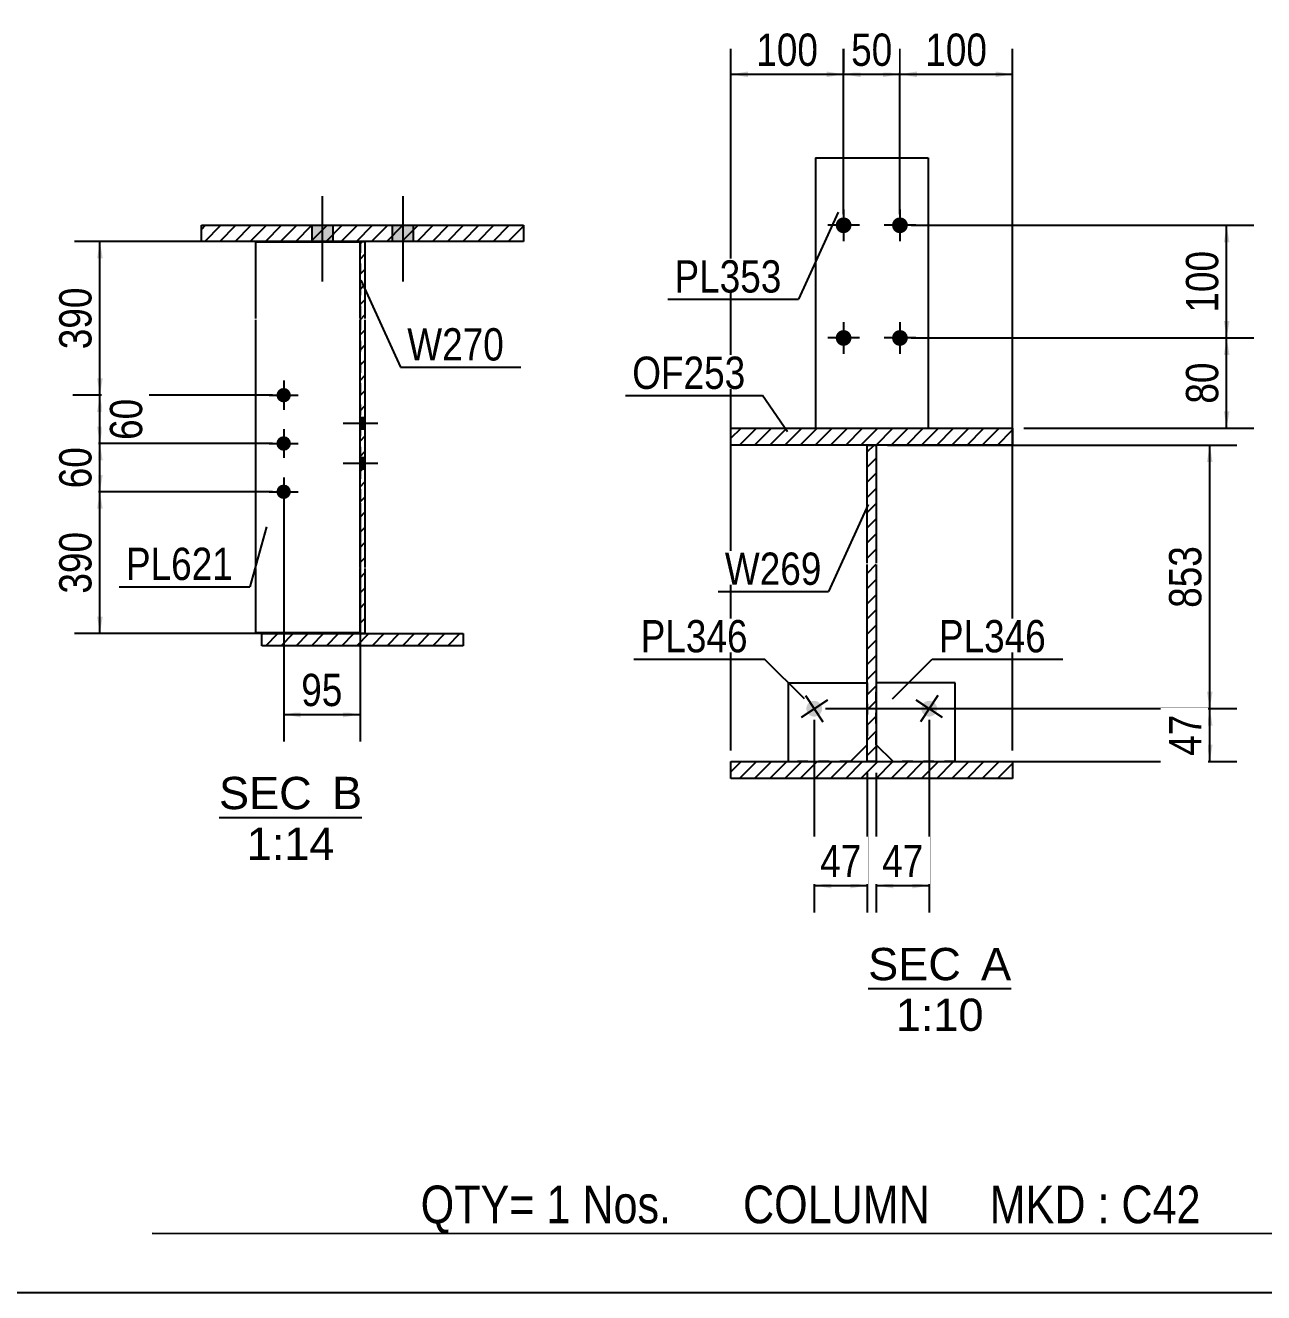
# Model space of a CAD drawing. Header units: millimetres. Extents: x -248 to 165, y -164 to 123.
# Drawn here: x -82.5 to 27.4, y -164.5 to -52 of the extents above; entities that cross this region are included whole.
import ezdxf

# ---------------------------------------------------------------- set-up
doc = ezdxf.new("R2010")
doc.units = ezdxf.units.MM
doc.linetypes.add('DXK_LINE_DOT1', pattern=[1.8814, 0.9407, -0.9407])
doc.styles.add('Arial', font='ARIAL.TTF', dxfattribs={"height": 0.2})
doc.styles.add('Arial Narrow', font='ARIALN.TTF', dxfattribs={"height": 0.2})

# ---------------------------------------------------------------- blocks, each defined once
blk = doc.blocks.new('Unknown-623355629-1210')
at = {"color": 5, "linetype": 'Continuous'}
blk.add_line((-245.08, -164.46), (164.92, -164.46), dxfattribs=at)
blk = doc.blocks.new('Unknown-623355629-12 - 1448')
at = {"color": 1, "linetype": 'Continuous'}
blk.add_line((-7.66, -137.48), (5.02, -137.48), dxfattribs=at)
at = {"color": 0, "linetype": 'Continuous'}
for points in [[(0.56, -136.73), (0.56, -133.73), (-7.66, -133.73), (-7.66, -136.73)], [(5.02, -136.73), (5.02, -133.73), (2.36, -133.73), (2.36, -136.73)], [(2.57, -141.23), (2.57, -138.23), (-5.21, -138.23), (-5.21, -141.23)]]:
    blk.add_wipeout(points, dxfattribs=at)
at = {"color": 136, "linetype": 'Continuous', "style": 'Arial'}
for s, height, p in [('SEC', 2.865, (-7.66, -136.73)), ('A', 2.87, (2.36, -136.73)), ('1:10', 2.865, (-5.21, -141.23))]:
    blk.add_text(s, height=height, dxfattribs=at).set_placement(p)
blk = doc.blocks.new('Unknown-623355629-13 - 12258')
at = {"color": 1, "linetype": 'Continuous'}
blk.add_line((-65.28, -122.3), (-52.59, -122.3), dxfattribs=at)
at = {"color": 0, "linetype": 'Continuous'}
for points in [[(-57.05, -121.55), (-57.05, -118.55), (-65.28, -118.55), (-65.28, -121.55)], [(-52.59, -121.55), (-52.59, -118.55), (-55.25, -118.55), (-55.25, -121.55)], [(-55.04, -126.05), (-55.04, -123.05), (-62.82, -123.05), (-62.82, -126.05)]]:
    blk.add_wipeout(points, dxfattribs=at)
at = {"color": 136, "linetype": 'Continuous', "style": 'Arial'}
for s, height, p in [('SEC', 2.865, (-65.28, -121.55)), ('B', 2.87, (-55.25, -121.55)), ('1:14', 2.865, (-62.82, -126.05))]:
    blk.add_text(s, height=height, dxfattribs=at).set_placement(p)
blk = doc.blocks.new('Bolt-623355629-1514 - 1448')
at = {"linetype": 'Continuous'}
blk.add_hatch(color=3, dxfattribs=at).paths.add_polyline_path([(-1.66, -113.02, -1), (-2.83, -112.25, -1)])
at = {"color": 3, "linetype": 'Continuous'}
for p, q in [((-1.07, -113.4), (-3.41, -111.87)), ((-1.47, -111.47), (-3.01, -113.8))]:
    blk.add_line(p, q, dxfattribs=at)
blk = doc.blocks.new('Bolt-623355629-1515 - 1448')
at = {"linetype": 'Continuous'}
blk.add_hatch(color=3, dxfattribs=at).paths.add_polyline_path([(-11.86, -112.25, -1), (-13.03, -113.02, -1)])
at = {"color": 3, "linetype": 'Continuous'}
for p, q in [((-11.27, -111.87), (-13.61, -113.4)), ((-13.21, -111.47), (-11.67, -113.8))]:
    blk.add_line(p, q, dxfattribs=at)
blk = doc.blocks.new('Bolt-623355629-1516 - 1448')
at = {"linetype": 'Continuous'}
for points in [[(-9.14, -69.73, -1), (-10.54, -69.73, -1)], [(-4.14, -69.73, -1), (-5.54, -69.73, -1)], [(-9.14, -79.73, -1), (-10.54, -79.73, -1)], [(-4.14, -79.73, -1), (-5.54, -79.73, -1)]]:
    blk.add_hatch(color=3, dxfattribs=at).paths.add_polyline_path(points)
at = {"color": 3, "linetype": 'Continuous'}
for p, q in [((-9.84, -68.33), (-9.84, -71.13)), ((-4.84, -68.33), (-4.84, -71.13)), ((-8.44, -69.73), (-11.24, -69.73)), ((-3.44, -69.73), (-6.24, -69.73)), ((-9.84, -78.33), (-9.84, -81.13)), ((-4.84, -78.33), (-4.84, -81.13)), ((-8.44, -79.73), (-11.24, -79.73)), ((-3.44, -79.73), (-6.24, -79.73))]:
    blk.add_line(p, q, dxfattribs=at)
blk = doc.blocks.new('Part-623355629-1540 - 1448')
at = {"linetype": 'Continuous'}
h = blk.add_hatch(dxfattribs=at)
h.set_pattern_fill('', scale=0.3, style=0, pattern_type=0)
h.set_pattern_definition([(45, (-6.9434, -117.335), (-0.67352, 0.67352), [])])
h.paths.add_polyline_path([(-7.74, -117.33), (-6.94, -117.33), (-6.94, -89.23), (-7.74, -89.23)])
at = {"color": 2, "linetype": 'Continuous'}
for p, q in [((-7.74, -99.73), (-7.74, -89.23)), ((-7.74, -89.23), (-6.94, -89.23)), ((-6.94, -89.23), (-6.94, -99.73)), ((-7.74, -117.33), (-7.74, -99.83)), ((-6.94, -99.83), (-6.94, -117.33)), ((-6.94, -117.33), (-7.74, -117.33))]:
    blk.add_line(p, q, dxfattribs=at)
blk = doc.blocks.new('Part-623355629-1569 - 1448')
at = {"color": 2, "linetype": 'Continuous'}
for p, q in [((0.06, -110.33), (-6.94, -110.33)), ((0.06, -117.33), (0.06, -110.33)), ((-5.44, -117.33), (-6.94, -115.83))]:
    blk.add_line(p, q, dxfattribs=at)
at = {"color": 7, "linetype": 'DXK_LINE_DOT1'}
for p, q in [((-6.94, -115.83), (-6.94, -110.33)), ((0.06, -117.33), (-5.44, -117.33))]:
    blk.add_line(p, q, dxfattribs=at)
blk = doc.blocks.new('Part-623355629-1574 - 1448')
at = {"color": 2, "linetype": 'Continuous'}
for p, q in [((-14.74, -117.33), (-14.74, -110.33)), ((-14.74, -110.33), (-7.74, -110.33)), ((-7.74, -115.83), (-9.24, -117.33))]:
    blk.add_line(p, q, dxfattribs=at)
at = {"color": 7, "linetype": 'DXK_LINE_DOT1'}
for p, q in [((-7.74, -110.33), (-7.74, -115.83)), ((-9.24, -117.33), (-14.74, -117.33))]:
    blk.add_line(p, q, dxfattribs=at)
blk = doc.blocks.new('Part-623355629-1596 - 1448')
at = {"color": 2, "linetype": 'Continuous'}
for p, q in [((-12.34, -63.73), (-2.34, -63.73)), ((-12.34, -63.73), (-12.34, -87.73)), ((-2.34, -63.73), (-2.34, -87.73))]:
    blk.add_line(p, q, dxfattribs=at)
at = {"color": 7, "linetype": 'DXK_LINE_DOT1'}
blk.add_line((-12.34, -87.73), (-2.34, -87.73), dxfattribs=at)
blk = doc.blocks.new('Part-623355629-1607 - 1448')
at = {"linetype": 'Continuous'}
h = blk.add_hatch(dxfattribs=at)
h.set_pattern_fill('', scale=0.3, style=0, pattern_type=0)
h.set_pattern_definition([(45, (5.1566, -118.835), (-0.67352, 0.67352), [])])
h.paths.add_polyline_path([(-19.84, -118.83), (5.16, -118.83), (5.16, -117.33), (-19.84, -117.33)])
at = {"color": 2, "linetype": 'Continuous'}
for p, q in [((-19.84, -118.83), (-19.84, -117.33)), ((-19.84, -117.33), (5.16, -117.33)), ((5.16, -117.33), (5.16, -118.83)), ((5.16, -118.83), (-19.84, -118.83))]:
    blk.add_line(p, q, dxfattribs=at)
blk = doc.blocks.new('Part-623355629-1632 - 1448')
at = {"linetype": 'Continuous'}
h = blk.add_hatch(dxfattribs=at)
h.set_pattern_fill('', scale=0.3, style=0, pattern_type=0)
h.set_pattern_definition([(45, (5.1566, -89.235), (-0.67352, 0.67352), [])])
h.paths.add_polyline_path([(-19.84, -89.23), (5.16, -89.23), (5.16, -87.73), (-19.84, -87.73)])
at = {"color": 2, "linetype": 'Continuous'}
for p, q in [((-19.84, -89.23), (-19.84, -87.73)), ((-19.84, -87.73), (5.16, -87.73)), ((5.16, -87.73), (5.16, -89.23)), ((5.16, -89.23), (-19.84, -89.23))]:
    blk.add_line(p, q, dxfattribs=at)
blk = doc.blocks.new('Part-623355629-12272 - 12258')
at = {"linetype": 'Continuous'}
h = blk.add_hatch(dxfattribs=at)
h.set_pattern_fill('', scale=0.3, style=0, pattern_type=0)
h.set_pattern_definition([(45, (-52.3302, -105.9718), (-0.67352, 0.67352), [])])
h.paths.add_polyline_path([(-52.76, -105.97), (-52.33, -105.97), (-52.33, -71.16), (-52.76, -71.16)])
at = {"color": 2, "linetype": 'Continuous'}
for p, q in [((-52.76, -78.01), (-52.76, -71.16)), ((-52.76, -71.16), (-52.33, -71.16)), ((-52.33, -71.16), (-52.33, -78.01)), ((-52.76, -100.09), (-52.76, -78.11)), ((-52.33, -78.11), (-52.33, -100.09)), ((-52.76, -105.97), (-52.76, -100.19)), ((-52.33, -100.19), (-52.33, -105.97)), ((-52.33, -105.97), (-52.76, -105.97))]:
    blk.add_line(p, q, dxfattribs=at)
blk = doc.blocks.new('Part-623355629-12274 - 12258')
at = {"linetype": 'Continuous'}
h = blk.add_hatch(dxfattribs=at)
h.set_pattern_fill('', scale=0.3, style=0, pattern_type=0)
h.set_pattern_definition([(45, (-43.6159, -107.0433), (-0.67352, 0.67352), [])])
h.paths.add_polyline_path([(-61.47, -107.04), (-43.62, -107.04), (-43.62, -105.97), (-61.47, -105.97)])
at = {"color": 2, "linetype": 'Continuous'}
for p, q in [((-61.47, -107.04), (-61.47, -105.97)), ((-61.47, -105.97), (-43.62, -105.97)), ((-43.62, -105.97), (-43.62, -107.04)), ((-43.62, -107.04), (-61.47, -107.04))]:
    blk.add_line(p, q, dxfattribs=at)
blk = doc.blocks.new('Bolt-623355629-12331 - 12258')
at = {"linetype": 'Continuous'}
for points in [[(-55.19, -69.73), (-57.04, -69.73), (-57.04, -71.16), (-55.19, -71.16)], [(-55.19, -69.73), (-57.04, -69.73), (-57.04, -71.16), (-55.19, -71.16)], [(-48.04, -69.73), (-49.9, -69.73), (-49.9, -71.16), (-48.04, -71.16)], [(-48.04, -69.73), (-49.9, -69.73), (-49.9, -71.16), (-48.04, -71.16)]]:
    blk.add_hatch(color=3, dxfattribs=at).paths.add_polyline_path(points)
at = {"color": 3, "linetype": 'Continuous'}
for p, q in [((-56.12, -67.16), (-56.12, -74.73)), ((-56.12, -67.16), (-56.12, -74.73)), ((-48.97, -67.16), (-48.97, -74.73)), ((-48.97, -67.16), (-48.97, -74.73)), ((-57.04, -69.73), (-57.04, -71.16)), ((-57.04, -69.73), (-57.04, -71.16)), ((-55.19, -69.73), (-55.19, -71.16)), ((-55.19, -69.73), (-55.19, -71.16)), ((-49.9, -69.73), (-49.9, -71.16)), ((-49.9, -69.73), (-49.9, -71.16)), ((-48.04, -69.73), (-48.04, -71.16)), ((-48.04, -69.73), (-48.04, -71.16))]:
    blk.add_line(p, q, dxfattribs=at)
blk = doc.blocks.new('Bolt-623355629-12359 - 12258')
at = {"linetype": 'Continuous'}
for points in [[(-59.54, -84.17, -1), (-59.54, -85.45, -1)], [(-59.54, -88.45, -1), (-59.54, -89.74, -1)], [(-59.54, -92.74, -1), (-59.54, -94.02, -1)]]:
    blk.add_hatch(color=3, dxfattribs=at).paths.add_polyline_path(points)
at = {"color": 3, "linetype": 'Continuous'}
for p, q in [((-59.54, -83.52), (-59.54, -86.1)), ((-60.83, -84.81), (-58.26, -84.81)), ((-59.54, -87.81), (-59.54, -90.38)), ((-60.83, -89.1), (-58.26, -89.1)), ((-59.54, -92.1), (-59.54, -94.67)), ((-60.83, -93.38), (-58.26, -93.38))]:
    blk.add_line(p, q, dxfattribs=at)
blk = doc.blocks.new('Bolt-623355629-12327 - 12258')
at = {"linetype": 'Continuous'}
for points in [[(-52.76, -86.81), (-52.76, -87.81), (-52.33, -87.81), (-52.33, -86.81)], [(-52.76, -90.38), (-52.76, -91.38), (-52.33, -91.38), (-52.33, -90.38)]]:
    blk.add_hatch(color=3, dxfattribs=at).paths.add_polyline_path(points)
at = {"color": 3, "linetype": 'Continuous'}
for p, q in [((-51.19, -87.31), (-54.26, -87.31)), ((-52.33, -86.81), (-52.76, -86.81)), ((-52.33, -87.81), (-52.76, -87.81)), ((-51.19, -90.88), (-54.26, -90.88)), ((-52.33, -90.38), (-52.76, -90.38)), ((-52.33, -91.38), (-52.76, -91.38))]:
    blk.add_line(p, q, dxfattribs=at)
blk = doc.blocks.new('Part-623355629-12286 - 12258')
at = {"linetype": 'Continuous'}
h = blk.add_hatch(dxfattribs=at)
h.set_pattern_fill('', scale=0.3, style=0, pattern_type=0)
h.set_pattern_definition([(45, (-38.2588, -71.1564), (-0.67352, 0.67352), [])])
h.paths.add_polyline_path([(-66.83, -71.16), (-38.26, -71.16), (-38.26, -69.73), (-66.83, -69.73)])
at = {"color": 2, "linetype": 'Continuous'}
for p, q in [((-66.83, -71.16), (-66.83, -69.73)), ((-66.83, -69.73), (-38.26, -69.73)), ((-38.26, -69.73), (-38.26, -71.16)), ((-38.26, -71.16), (-66.83, -71.16))]:
    blk.add_line(p, q, dxfattribs=at)
blk = doc.blocks.new('Part-623355629-12322 - 12258')
at = {"color": 2, "linetype": 'Continuous'}
for p, q in [((-52.76, -71.23), (-62.04, -71.23)), ((-62.04, -71.23), (-62.04, -78.01)), ((-62.04, -78.11), (-62.04, -100.09)), ((-62.04, -100.19), (-62.04, -105.9)), ((-52.76, -105.9), (-62.04, -105.9))]:
    blk.add_line(p, q, dxfattribs=at)
at = {"color": 7, "linetype": 'DXK_LINE_DOT1'}
for p, q in [((-52.76, -71.23), (-52.76, -78.01)), ((-52.76, -78.11), (-52.76, -100.09)), ((-52.76, -100.19), (-52.76, -105.9))]:
    blk.add_line(p, q, dxfattribs=at)
blk = doc.blocks.new('StraightDimension-623355629-1725 - 1448')
at = {"linetype": 'Continuous'}
for points in [[(-10.94, -128.58), (-12.44, -128.33), (-10.94, -128.08)], [(-9.24, -128.08), (-7.74, -128.33), (-9.24, -128.58)]]:
    blk.add_hatch(color=7, dxfattribs=at).paths.add_polyline_path(points)
at = {"color": 7, "linetype": 'Continuous'}
for p, q in [((-12.44, -113.63), (-12.44, -130.73)), ((-7.74, -118.33), (-7.74, -130.73)), ((-12.44, -128.33), (-7.74, -128.33))]:
    blk.add_line(p, q, dxfattribs=at)
at = {"color": 0}
blk.add_wipeout([(-7.67, -128.18), (-7.67, -123.98), (-12.52, -123.98), (-12.52, -128.18)], dxfattribs=at)
at = {"color": 3, "style": 'Arial Narrow'}
blk.add_text('47', height=2.863, dxfattribs=at).set_placement((-11.92, -127.58))
blk = doc.blocks.new('StraightDimension-623355629-1641 - 1448')
at = {"linetype": 'Continuous'}
for points in [[(23.91, -71.23), (24.16, -69.73), (24.41, -71.23)], [(24.41, -78.23), (24.16, -79.73), (23.91, -78.23)]]:
    blk.add_hatch(color=7, dxfattribs=at).paths.add_polyline_path(points)
at = {"color": 7, "linetype": 'Continuous'}
for p, q in [((-3.84, -69.73), (26.56, -69.73)), ((24.16, -79.73), (24.16, -69.73)), ((-3.84, -79.73), (26.56, -79.73))]:
    blk.add_line(p, q, dxfattribs=at)
at = {"color": 0}
blk.add_wipeout([(24.01, -71.39), (19.81, -71.39), (19.81, -78.08), (24.01, -78.08)], dxfattribs=at)
at = {"color": 3, "style": 'Arial Narrow'}
blk.add_text('100', height=2.863, rotation=90.0002, dxfattribs=at).set_placement((23.41, -77.48))
blk = doc.blocks.new('StraightDimension-623355629-1651 - 1448')
at = {"linetype": 'Continuous'}
for points in [[(23.91, -81.23), (24.16, -79.73), (24.41, -81.23)], [(24.41, -86.23), (24.16, -87.73), (23.91, -86.23)]]:
    blk.add_hatch(color=7, dxfattribs=at).paths.add_polyline_path(points)
at = {"color": 7, "linetype": 'Continuous'}
for p, q in [((-3.84, -79.73), (26.56, -79.73)), ((24.16, -87.73), (24.16, -79.73)), ((6.16, -87.73), (26.56, -87.73))]:
    blk.add_line(p, q, dxfattribs=at)
at = {"color": 0}
blk.add_wipeout([(24.01, -81.31), (19.81, -81.31), (19.81, -86.16), (24.01, -86.16)], dxfattribs=at)
at = {"color": 3, "style": 'Arial Narrow'}
blk.add_text('80', height=2.863, rotation=90.0002, dxfattribs=at).set_placement((23.41, -85.56))
blk = doc.blocks.new('StraightDimension-623355629-1662 - 1448')
at = {"linetype": 'Continuous'}
for points in [[(22.41, -90.73), (22.66, -89.23), (22.91, -90.73)], [(22.91, -111.13), (22.66, -112.63), (22.41, -111.13)]]:
    blk.add_hatch(color=7, dxfattribs=at).paths.add_polyline_path(points)
at = {"color": 7, "linetype": 'Continuous'}
for p, q in [((-5.94, -89.23), (25.06, -89.23)), ((22.66, -112.63), (22.66, -89.23)), ((-11.44, -112.63), (25.06, -112.63))]:
    blk.add_line(p, q, dxfattribs=at)
at = {"color": 0}
blk.add_wipeout([(22.51, -97.59), (18.31, -97.59), (18.31, -104.28), (22.51, -104.28)], dxfattribs=at)
at = {"color": 3, "style": 'Arial Narrow'}
blk.add_text('853', height=2.863, rotation=90.0002, dxfattribs=at).set_placement((21.91, -103.68))
blk = doc.blocks.new('StraightDimension-623355629-1678 - 1448')
at = {"linetype": 'Continuous'}
for points in [[(22.41, -114.13), (22.66, -112.63), (22.91, -114.13)], [(22.91, -115.83), (22.66, -117.33), (22.41, -115.83)]]:
    blk.add_hatch(color=7, dxfattribs=at).paths.add_polyline_path(points)
at = {"color": 7, "linetype": 'Continuous'}
for p, q in [((-11.44, -112.63), (25.06, -112.63)), ((22.66, -117.33), (22.66, -112.63)), ((-5.94, -117.33), (25.06, -117.33))]:
    blk.add_line(p, q, dxfattribs=at)
at = {"color": 0}
blk.add_wipeout([(22.51, -112.56), (18.31, -112.56), (18.31, -117.41), (22.51, -117.41)], dxfattribs=at)
at = {"color": 3, "style": 'Arial Narrow'}
blk.add_text('47', height=2.863, rotation=90.0002, dxfattribs=at).set_placement((21.91, -116.81))
blk = doc.blocks.new('StraightDimension-623355629-1694 - 1448')
at = {"linetype": 'Continuous'}
for points in [[(-3.34, -56.58), (-4.84, -56.33), (-3.34, -56.08)], [(3.66, -56.08), (5.16, -56.33), (3.66, -56.58)]]:
    blk.add_hatch(color=7, dxfattribs=at).paths.add_polyline_path(points)
at = {"color": 7, "linetype": 'Continuous'}
for p, q in [((-4.84, -68.73), (-4.84, -54.08)), ((5.16, -116.33), (5.16, -54.08)), ((-4.84, -56.33), (5.16, -56.33))]:
    blk.add_line(p, q, dxfattribs=at)
at = {"color": 0}
blk.add_wipeout([(3.5, -56.18), (3.5, -51.98), (-3.19, -51.98), (-3.19, -56.18)], dxfattribs=at)
at = {"color": 3, "style": 'Arial Narrow'}
blk.add_text('100', height=2.863, dxfattribs=at).set_placement((-2.59, -55.58))
blk = doc.blocks.new('StraightDimension-623355629-1704 - 1448')
at = {"linetype": 'Continuous'}
for points in [[(-8.34, -56.58), (-9.84, -56.33), (-8.34, -56.08)], [(-6.34, -56.08), (-4.84, -56.33), (-6.34, -56.58)]]:
    blk.add_hatch(color=7, dxfattribs=at).paths.add_polyline_path(points)
at = {"color": 7, "linetype": 'Continuous'}
for p, q in [((-9.84, -68.73), (-9.84, -54.08)), ((-4.84, -68.73), (-4.84, -54.08)), ((-9.84, -56.33), (-4.84, -56.33))]:
    blk.add_line(p, q, dxfattribs=at)
at = {"color": 0}
blk.add_wipeout([(-4.92, -56.18), (-4.92, -51.98), (-9.77, -51.98), (-9.77, -56.18)], dxfattribs=at)
at = {"color": 3, "style": 'Arial Narrow'}
blk.add_text('50', height=2.863, dxfattribs=at).set_placement((-9.17, -55.58))
blk = doc.blocks.new('StraightDimension-623355629-1714 - 1448')
at = {"linetype": 'Continuous'}
for points in [[(-18.34, -56.58), (-19.84, -56.33), (-18.34, -56.08)], [(-11.34, -56.08), (-9.84, -56.33), (-11.34, -56.58)]]:
    blk.add_hatch(color=7, dxfattribs=at).paths.add_polyline_path(points)
at = {"color": 7, "linetype": 'Continuous'}
for p, q in [((-19.84, -116.33), (-19.84, -54.08)), ((-9.84, -68.73), (-9.84, -54.08)), ((-19.84, -56.33), (-9.84, -56.33))]:
    blk.add_line(p, q, dxfattribs=at)
at = {"color": 0}
blk.add_wipeout([(-11.5, -56.18), (-11.5, -51.98), (-18.19, -51.98), (-18.19, -56.18)], dxfattribs=at)
at = {"color": 3, "style": 'Arial Narrow'}
blk.add_text('100', height=2.863, dxfattribs=at).set_placement((-17.59, -55.58))
blk = doc.blocks.new('StraightDimension-623355629-1741 - 1448')
at = {"linetype": 'Continuous'}
for points in [[(-5.44, -128.58), (-6.94, -128.33), (-5.44, -128.08)], [(-3.74, -128.08), (-2.24, -128.33), (-3.74, -128.58)]]:
    blk.add_hatch(color=7, dxfattribs=at).paths.add_polyline_path(points)
at = {"color": 7, "linetype": 'Continuous'}
for p, q in [((-2.24, -113.63), (-2.24, -130.73)), ((-6.94, -118.33), (-6.94, -130.73)), ((-6.94, -128.33), (-2.24, -128.33))]:
    blk.add_line(p, q, dxfattribs=at)
at = {"color": 0}
blk.add_wipeout([(-2.17, -128.18), (-2.17, -123.98), (-7.02, -123.98), (-7.02, -128.18)], dxfattribs=at)
at = {"color": 3, "style": 'Arial Narrow'}
blk.add_text('47', height=2.863, dxfattribs=at).set_placement((-6.42, -127.58))
blk = doc.blocks.new('StraightDimension-623355629-12455 - 12258')
at = {"linetype": 'Continuous'}
for points in [[(-58.04, -113.4), (-59.54, -113.15), (-58.04, -112.9)], [(-54.26, -112.9), (-52.76, -113.15), (-54.26, -113.4)]]:
    blk.add_hatch(color=7, dxfattribs=at).paths.add_polyline_path(points)
at = {"color": 7, "linetype": 'Continuous'}
for p, q in [((-59.54, -94.38), (-59.54, -115.55)), ((-52.76, -94.38), (-52.76, -115.55)), ((-59.54, -113.15), (-52.76, -113.15))]:
    blk.add_line(p, q, dxfattribs=at)
at = {"color": 0}
blk.add_wipeout([(-53.72, -113), (-53.72, -108.8), (-58.58, -108.8), (-58.58, -113)], dxfattribs=at)
at = {"color": 3, "style": 'Arial Narrow'}
blk.add_text('95', height=2.863, dxfattribs=at).set_placement((-57.98, -112.4))
blk = doc.blocks.new('StraightDimension-623355629-12463 - 12258')
at = {"linetype": 'Continuous'}
for points in [[(-76.1, -94.88), (-75.85, -93.38), (-75.6, -94.88)], [(-75.6, -104.47), (-75.85, -105.97), (-76.1, -104.47)]]:
    blk.add_hatch(color=7, dxfattribs=at).paths.add_polyline_path(points)
at = {"color": 7, "linetype": 'Continuous'}
for p, q in [((-60.54, -93.38), (-78.1, -93.38)), ((-75.85, -105.97), (-75.85, -93.38)), ((-53.76, -105.97), (-78.1, -105.97))]:
    blk.add_line(p, q, dxfattribs=at)
at = {"color": 0}
blk.add_wipeout([(-76, -96.33), (-80.2, -96.33), (-80.2, -103.02), (-76, -103.02)], dxfattribs=at)
at = {"color": 3, "style": 'Arial Narrow'}
blk.add_text('390', height=2.863, rotation=90.0002, dxfattribs=at).set_placement((-76.6, -102.42))
blk = doc.blocks.new('StraightDimension-623355629-12460 - 12258')
at = {"linetype": 'Continuous'}
for points in [[(-76.1, -72.66), (-75.85, -71.16), (-75.6, -72.66)], [(-75.6, -83.31), (-75.85, -84.81), (-76.1, -83.31)]]:
    blk.add_hatch(color=7, dxfattribs=at).paths.add_polyline_path(points)
at = {"color": 7, "linetype": 'Continuous'}
for p, q in [((-53.76, -71.16), (-78.1, -71.16)), ((-75.85, -84.81), (-75.85, -71.16)), ((-60.54, -84.81), (-78.1, -84.81))]:
    blk.add_line(p, q, dxfattribs=at)
at = {"color": 0}
blk.add_wipeout([(-76, -74.64), (-80.2, -74.64), (-80.2, -81.33), (-76, -81.33)], dxfattribs=at)
at = {"color": 3, "style": 'Arial Narrow'}
blk.add_text('390', height=2.863, rotation=90.0002, dxfattribs=at).set_placement((-76.6, -80.73))
blk = doc.blocks.new('StraightDimension-623355629-12461 - 12258')
at = {"linetype": 'Continuous'}
for points in [[(-76.1, -86.31), (-75.85, -84.81), (-75.6, -86.31)], [(-75.6, -87.6), (-75.85, -89.1), (-76.1, -87.6)]]:
    blk.add_hatch(color=7, dxfattribs=at).paths.add_polyline_path(points)
at = {"color": 7, "linetype": 'Continuous'}
for p, q in [((-60.54, -84.81), (-78.25, -84.81)), ((-75.85, -89.1), (-75.85, -84.81)), ((-60.54, -89.1), (-78.25, -89.1))]:
    blk.add_line(p, q, dxfattribs=at)
at = {"color": 0}
blk.add_wipeout([(-71.5, -84.53), (-75.7, -84.53), (-75.7, -89.38), (-71.5, -89.38)], dxfattribs=at)
at = {"color": 3, "style": 'Arial Narrow'}
blk.add_text('60', height=2.863, rotation=90.0002, dxfattribs=at).set_placement((-72.1, -88.78))
blk = doc.blocks.new('StraightDimension-623355629-12462 - 12258')
at = {"linetype": 'Continuous'}
for points in [[(-76.1, -90.6), (-75.85, -89.1), (-75.6, -90.6)], [(-75.6, -91.88), (-75.85, -93.38), (-76.1, -91.88)]]:
    blk.add_hatch(color=7, dxfattribs=at).paths.add_polyline_path(points)
at = {"color": 7, "linetype": 'Continuous'}
for p, q in [((-60.54, -89.1), (-78.1, -89.1)), ((-75.85, -93.38), (-75.85, -89.1)), ((-60.54, -93.38), (-78.1, -93.38))]:
    blk.add_line(p, q, dxfattribs=at)
at = {"color": 0}
blk.add_wipeout([(-76, -88.81), (-80.2, -88.81), (-80.2, -93.67), (-76, -93.67)], dxfattribs=at)
at = {"color": 3, "style": 'Arial Narrow'}
blk.add_text('60', height=2.863, rotation=90.0002, dxfattribs=at).set_placement((-76.6, -93.07))
blk = doc.blocks.new('CBS_CALLOFF-623355629-13449')
at = {"color": 7, "linetype": 'Continuous'}
blk.add_line((-71.2, -159.19), (45.03, -159.21), dxfattribs=at)
at = {"color": 3, "linetype": 'Continuous', "style": 'Arial Narrow'}
blk.add_text('QTY= 1 Nos.      COLUMN     MKD : C42', height=3.3405, dxfattribs=at).set_placement((-47.38, -158.3))
blk = doc.blocks.new('Mark-623355629-1565 - 1448')
at = {"color": 7, "linetype": 'Continuous'}
for p, q in [((-5.51, -111.76), (-1.98, -108.23)), ((-1.98, -108.23), (9.63, -108.23))]:
    blk.add_line(p, q, dxfattribs=at)
at = {"color": 0}
blk.add_wipeout([(8.13, -107.63), (8.13, -104.63), (-1.38, -104.63), (-1.38, -107.63)], dxfattribs=at)
blk.add_wipeout([(8.13, -107.63), (8.13, -104.63), (-1.38, -104.63), (-1.38, -107.63)], dxfattribs=at)
at = {"color": 3, "style": 'Arial Narrow'}
blk.add_text('PL346', height=2.863, dxfattribs=at).set_placement((-1.38, -107.63))
blk = doc.blocks.new('Mark-623355629-1536 - 1448')
at = {"color": 7, "linetype": 'Continuous'}
for p in [(-7.65, -94.51), (-20.98, -102.24)]:
    blk.add_line(p, (-11.19, -102.24), dxfattribs=at)
at = {"color": 0}
blk.add_wipeout([(-11.79, -101.64), (-11.79, -98.64), (-20.38, -98.64), (-20.38, -101.64)], dxfattribs=at)
blk.add_wipeout([(-11.79, -101.64), (-11.79, -98.64), (-20.38, -98.64), (-20.38, -101.64)], dxfattribs=at)
at = {"color": 3, "style": 'Arial Narrow'}
blk.add_text('W269', height=2.863, dxfattribs=at).set_placement((-20.38, -101.64))
blk = doc.blocks.new('Mark-623355629-1570 - 1448')
at = {"color": 7, "linetype": 'Continuous'}
for p in [(-28.45, -108.23), (-13.31, -111.76)]:
    blk.add_line(p, (-16.85, -108.23), dxfattribs=at)
at = {"color": 0}
blk.add_wipeout([(-18.35, -107.63), (-18.35, -104.63), (-27.85, -104.63), (-27.85, -107.63)], dxfattribs=at)
blk.add_wipeout([(-18.35, -107.63), (-18.35, -104.63), (-27.85, -104.63), (-27.85, -107.63)], dxfattribs=at)
at = {"color": 3, "style": 'Arial Narrow'}
blk.add_text('PL346', height=2.863, dxfattribs=at).set_placement((-27.85, -107.63))
blk = doc.blocks.new('Mark-623355629-1592 - 1448')
at = {"color": 7, "linetype": 'Continuous'}
for p in [(-10.31, -68.56), (-25.45, -76.3)]:
    blk.add_line(p, (-13.85, -76.3), dxfattribs=at)
at = {"color": 0}
blk.add_wipeout([(-15.35, -75.7), (-15.35, -72.7), (-24.85, -72.7), (-24.85, -75.7)], dxfattribs=at)
blk.add_wipeout([(-15.35, -75.7), (-15.35, -72.7), (-24.85, -72.7), (-24.85, -75.7)], dxfattribs=at)
at = {"color": 3, "style": 'Arial Narrow'}
blk.add_text('PL353', height=2.863, dxfattribs=at).set_placement((-24.85, -75.7))
blk = doc.blocks.new('Mark-623355629-1628 - 1448')
at = {"color": 7, "linetype": 'Continuous'}
for p in [(-29.2, -84.85), (-14.83, -88.06)]:
    blk.add_line(p, (-17.05, -84.85), dxfattribs=at)
at = {"color": 0}
blk.add_wipeout([(-18.55, -84.25), (-18.55, -81.25), (-28.6, -81.25), (-28.6, -84.25)], dxfattribs=at)
blk.add_wipeout([(-18.55, -84.25), (-18.55, -81.25), (-28.6, -81.25), (-28.6, -84.25)], dxfattribs=at)
at = {"color": 3, "style": 'Arial Narrow'}
blk.add_text('OF253', height=2.863, dxfattribs=at).set_placement((-28.6, -84.25))
blk = doc.blocks.new('Mark-623355629-12519 - 12258')
at = {"color": 7, "linetype": 'Continuous'}
for p in [(-61.06, -96.49), (-74.14, -101.81)]:
    blk.add_line(p, (-62.54, -101.81), dxfattribs=at)
at = {"color": 0}
blk.add_wipeout([(-64.04, -101.21), (-64.04, -98.21), (-73.54, -98.21), (-73.54, -101.21)], dxfattribs=at)
blk.add_wipeout([(-64.04, -101.21), (-64.04, -98.21), (-73.54, -98.21), (-73.54, -101.21)], dxfattribs=at)
at = {"color": 3, "style": 'Arial Narrow'}
blk.add_text('PL621', height=2.863, dxfattribs=at).set_placement((-73.54, -101.21))
blk = doc.blocks.new('Mark-623355629-12516 - 12258')
at = {"color": 7, "linetype": 'Continuous'}
for p, q in [((-52.7, -74.6), (-49.17, -82.33)), ((-49.17, -82.33), (-38.48, -82.33))]:
    blk.add_line(p, q, dxfattribs=at)
at = {"color": 0}
blk.add_wipeout([(-39.98, -81.73), (-39.98, -78.73), (-48.57, -78.73), (-48.57, -81.73)], dxfattribs=at)
blk.add_wipeout([(-39.98, -81.73), (-39.98, -78.73), (-48.57, -78.73), (-48.57, -81.73)], dxfattribs=at)
at = {"color": 3, "style": 'Arial Narrow'}
blk.add_text('W270', height=2.863, dxfattribs=at).set_placement((-48.57, -81.73))

msp = doc.modelspace()

# ---------------------------------------------------------------- block references
for name in ['Unknown-623355629-1210', 'Part-623355629-1596 - 1448', 'Bolt-623355629-12331 - 12258', 'Bolt-623355629-1516 - 1448', 'Part-623355629-12286 - 12258', 'Part-623355629-12322 - 12258', 'Part-623355629-12272 - 12258', 'Bolt-623355629-12359 - 12258', 'Bolt-623355629-12327 - 12258', 'Part-623355629-1632 - 1448', 'Part-623355629-1540 - 1448', 'Part-623355629-12274 - 12258', 'Part-623355629-1574 - 1448', 'Part-623355629-1569 - 1448', 'Bolt-623355629-1515 - 1448', 'Bolt-623355629-1514 - 1448', 'Part-623355629-1607 - 1448', 'CBS_CALLOFF-623355629-13449']:
    msp.add_blockref(name, (0, 0))

# ---------------------------------------------------------------- next in the draw order: block references
for name in ['StraightDimension-623355629-1641 - 1448', 'StraightDimension-623355629-12460 - 12258', 'Mark-623355629-12516 - 12258', 'StraightDimension-623355629-1662 - 1448', 'StraightDimension-623355629-12455 - 12258', 'StraightDimension-623355629-1725 - 1448', 'Unknown-623355629-13 - 12258', 'Unknown-623355629-12 - 1448']:
    msp.add_blockref(name, (0, 0))

# ---------------------------------------------------------------- next in the draw order: block references
for name in ['StraightDimension-623355629-1651 - 1448', 'StraightDimension-623355629-12461 - 12258', 'StraightDimension-623355629-12463 - 12258', 'StraightDimension-623355629-1678 - 1448']:
    msp.add_blockref(name, (0, 0))

# ---------------------------------------------------------------- next in the draw order: block references
for name in ['StraightDimension-623355629-1694 - 1448', 'StraightDimension-623355629-12462 - 12258', 'Mark-623355629-12519 - 12258']:
    msp.add_blockref(name, (0, 0))

# ---------------------------------------------------------------- next in the draw order: block references
for name in ['StraightDimension-623355629-1704 - 1448', 'Mark-623355629-1565 - 1448', 'StraightDimension-623355629-1741 - 1448']:
    msp.add_blockref(name, (0, 0))

# ---------------------------------------------------------------- next in the draw order: block references
msp.add_blockref('StraightDimension-623355629-1714 - 1448', (0, 0))

# ---------------------------------------------------------------- next in the draw order: block references
for name in ['Mark-623355629-1592 - 1448', 'Mark-623355629-1628 - 1448', 'Mark-623355629-1536 - 1448', 'Mark-623355629-1570 - 1448']:
    msp.add_blockref(name, (0, 0))

doc.saveas('drawing.dxf')
